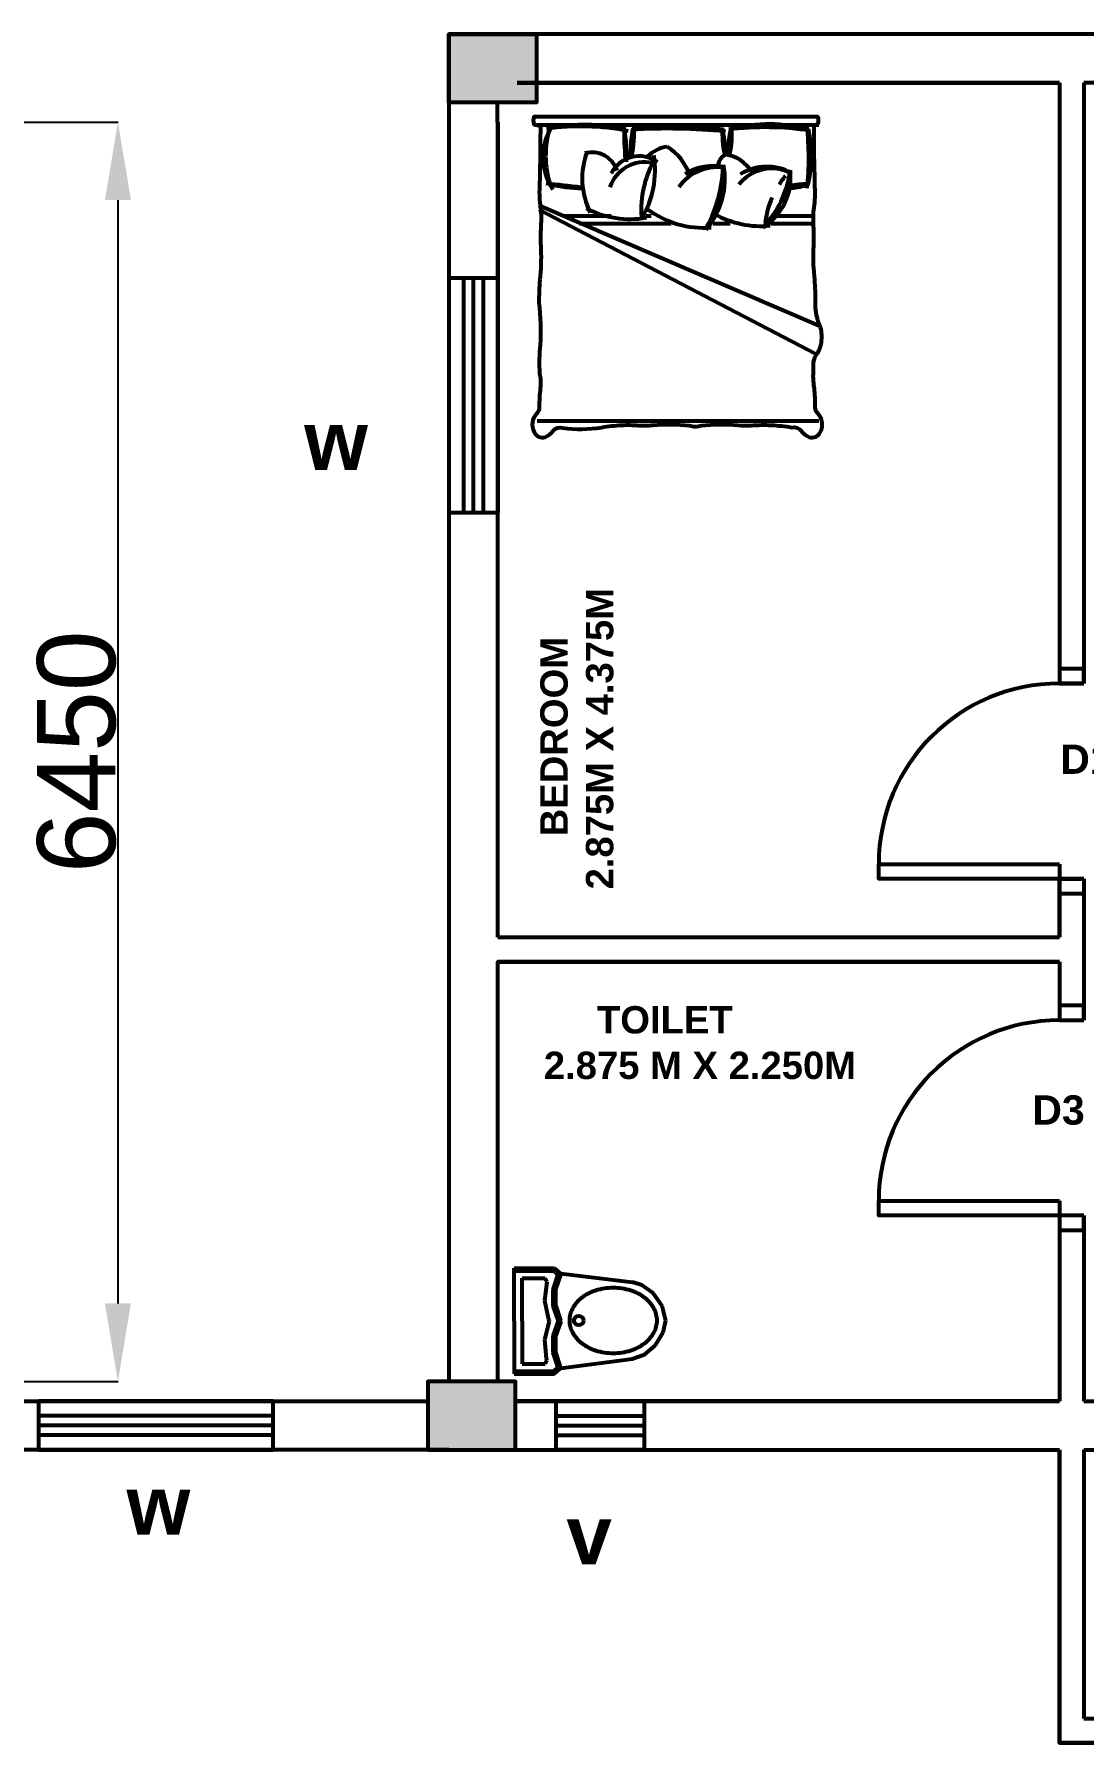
# Model space of a CAD drawing. Header units: millimetres. Extents: x -17601 to 15047, y -2241 to 31268.
# Drawn here: x -692 to 4680, y -951 to 7799 of the extents above; entities that cross this region are included whole.
import ezdxf

# ---------------------------------------------------------------- set-up
doc = ezdxf.new("R2010")
doc.units = ezdxf.units.MM
doc.layers.get('0').update_dxf_attribs({"lineweight": 53})
doc.styles.add('Annotative', font='Arial.ttf')
doc.styles.get("Standard").update_dxf_attribs({"font": 'Arial.ttf', "height": 1})
doc.dimstyles.new('ISO-25', dxfattribs={"dimtxt": 400, "dimasz": 400, "dimexe": 1.25, "dimexo": 0.625, "dimgap": 6.25, "dimtad": 1, "dimtxsty": 'Annotative', "dimcen": 2.5, "dimadec": 0, "dimazin": 0, "dimtfac": 1, "dimtmove": 0, "dimatfit": 3, "dimfxl": 1, "dimarcsym": 0})

# ---------------------------------------------------------------- blocks, each defined once
blk = doc.blocks.new('bed 1- king size')
at = {"color": 0, "linetype": 'Continuous'}
for p, q in [((-0.949, -0.078), (0.932, -0.078)), ((-0.939, -0.615), (0.932, -1.418)), ((-0.939, -0.645), (0.907, -1.606)), ((-0.768, -0.687), (-0.455, -0.687)), ((-0.666, -0.738), (-0.056, -0.738)), ((-0.225, -0.687), (-0.188, -0.687)), ((0.225, -0.738), (0.338, -0.738)), ((0.61, -0.738), (0.895, -0.738)), ((0.649, -0.687), (0.895, -0.687)), ((-0.949, -2.055), (0.932, -2.055))]:
    blk.add_line(p, q, dxfattribs=at)
blk.add_lwpolyline([(0.898, -0.083, 0.098699), (0.924, -0.072, 0.222522), (0.924, -0.024), (-0.971, -0.024, 0.171621), (-0.972, -0.074, 0.102495), (-0.927, -0.083, 0.015571), (-0.929, -0.266, 0.00267), (-0.934, -0.494, 0.058958), (-0.927, -0.631, -0.038458), (-0.925, -0.755, 0.025508), (-0.925, -0.909, -0.039412), (-0.933, -1.115, 0.016498), (-0.938, -1.265, -0.035771), (-0.929, -1.55, 0.045388), (-0.934, -1.739, -0.080578), (-0.929, -1.837, 0.026504), (-0.936, -1.966, -0.211134), (-0.953, -2.007, 0.329446), (-0.97, -2.131, 0.37589), (-0.896, -2.165, 0.123892), (-0.842, -2.123, -0.342539), (-0.78, -2.103, 0.07104), (-0.52, -2.1, -0.036442), (-0.385, -2.085, -0.046791), (-0.276, -2.087, 0.023628), (-0.176, -2.085, -0.055897), (0.066, -2.088, 0.053528), (0.107, -2.094, 0.053528), (0.147, -2.088, -0.055897), (0.389, -2.085, 0.026973), (0.477, -2.087, -0.036947), (0.615, -2.085, -0.036442), (0.75, -2.1, -0.281256), (0.814, -2.123, -0.521995), (0.814, -2.123, 0.123892), (0.867, -2.165, 0.37589), (0.941, -2.131, 0.329446), (0.924, -2.007, -0.211134), (0.907, -1.966, 0.026504), (0.901, -1.837, -0.06219), (0.896, -1.71, -0.218233), (0.929, -1.594, 0.123513), (0.95, -1.494, 0.129887), (0.929, -1.398, -0.095063), (0.909, -1.265, 0.016498), (0.904, -1.115, -0.039412), (0.896, -0.909, 0.025508), (0.896, -0.755, -0.038458), (0.899, -0.631, 0.058958), (0.905, -0.494, 0.00267), (0.9, -0.266, 0.015571)], format="xyb", close=True, dxfattribs=at)
for centre, radius, start, end in [((-0.522, -0.294), 0.389, 147.51, 213.8336), ((-0.231, -0.283), 0.662, 163.9263, 197.1409), ((-0.657, -1.677), 1.588, 78.5485, 98.3029), ((-0.632, -1.365), 1.287, 78.0142, 100.5125), ((2.543, -0.087), 2.913, 180.1063, 184.3312), ((-1.857, -0.304), 1.505, 359.1536, 7.5533), ((0.707, -0.29), 1.035, 169.5301, 179.934), ((-1.248, -0.116), 0.946, 349.589, 2.0447), ((-0.082, -4.069), 3.965, 84.3658, 93.3969), ((-0.04, -2.182), 2.098, 80.934, 97.4266), ((1.024, -0.126), 0.738, 177.8261, 191.4767), ((-0.69, -0.295), 0.997, 1.8337, 10.6945), ((1.057, -0.289), 0.736, 165.3434, 178.3876), ((0.572, -2.107), 2.012, 81.3714, 96.917), ((-0.395, -0.133), 0.746, 349.1667, 3.123), ((0.593, -1.117), 1.043, 75.0181, 103.7392), ((-1.049, -0.304), 1.913, 354.0935, 6.4707), ((0.009, -0.286), 0.872, 347.3175, 11.7435), ((-0.055, -0.443), 0.219, 96.8992, 136.0421), ((-0.244, -0.505), 0.323, 15.4018, 59.7122), ((-0.136, -0.437), 0.513, 159.3026, 206.5026), ((-0.585, -0.442), 0.18, 18.9387, 104.6725), ((-0.23, -0.576), 0.248, 78.0413, 160.8342), ((-0.269, -0.496), 0.208, 54.1671, 153.8421), ((0.404, -0.643), 0.659, 151.0456, 184.1497), ((-0.787, -0.382), 0.625, 328.6542, 9.1977), ((0.347, -0.36), 0.0899, 120.1134, 175.8974), ((0.279, -0.514), 0.237, 28.1996, 86.5061), ((0.254, -0.68), 0.318, 83.5607, 144.2853), ((0.229, -0.714), 0.361, 78.4081, 122.0077), ((-0.212, -0.44), 0.516, 319.1339, 10.5299), ((-0.598, -0.336), 0.889, 331.605, 358.1749), ((0.615, -0.649), 0.278, 61.8876, 141.8707), ((0.586, -0.703), 0.345, 61.6404, 121.3345), ((0.346, -0.429), 0.397, 302.3262, 7), ((0.079, -0.303), 0.665, 317.3201, 351.4624), ((1.163, -0.802), 0.594, 139.9508, 146.951), ((-1.844, -10.472), 10.046, 83.2132, 84.5476), ((-0.606, 0.747), 1.251, 258.1169, 267.8849), ((1.163, -0.802), 0.594, 156.2982, 173.8539), ((0.694, 0.049), 0.552, 275.447, 287.4199), ((0.88, -1.194), 0.721, 90.6432, 100.2707), ((-0.329, -0.078), 0.63, 242.3859, 279.8951), ((0.163, -0.137), 0.629, 233.2201, 274.4972), ((0.546, -0.118), 0.637, 240.9467, 275.467)]:
    blk.add_arc(centre, radius, start, end, dxfattribs=at)
blk = doc.blocks.new('A$C09D638C3')
for p, q in [((0, 0.7166), (0.0008, 0.5263)), ((0.2504, 0.7166), (0, 0.7166)), ((0.0137, 0.7166), (0.0137, 0.5365)), ((0.048, 0.6794), (0.048, 0.5712)), ((0.2504, 0.6794), (0.048, 0.6794)), ((0.2504, 0.7166), (0.5, 0.7166)), ((0.2504, 0.6794), (0.4528, 0.6794)), ((0.4528, 0.6794), (0.4528, 0.5712)), ((0.4871, 0.7166), (0.4871, 0.5365)), ((0.5, 0.7166), (0.5, 0.5263)), ((0.048, 0.5712), (0.0652, 0.5632)), ((0.0733, 0.5655), (0.0652, 0.5632)), ((0.1631, 0.5735), (0.0733, 0.5655)), ((0.2504, 0.5527), (0.1631, 0.5735)), ((0.3462, 0.574), (0.2582, 0.5558)), ((0.4356, 0.5632), (0.3462, 0.574)), ((0.4528, 0.5712), (0.4356, 0.5632)), ((0.0008, 0.5263), (0.0274, 0.4973)), ((0.0137, 0.5365), (0.015, 0.5295)), ((0.015, 0.5295), (0.0189, 0.5233)), ((0.0189, 0.5233), (0.019, 0.5232)), ((0.019, 0.5232), (0.0309, 0.5105)), ((0.0271, 0.4967), (0.072, 0.1582)), ((0.0297, 0.4985), (0.0274, 0.4973)), ((0.102, 0.522), (0.0297, 0.4985)), ((0.1021, 0.5341), (0.0309, 0.5105)), ((0.1786, 0.5213), (0.102, 0.522)), ((0.1781, 0.5339), (0.1021, 0.5341)), ((0.2494, 0.5098), (0.1781, 0.5339)), ((0.2504, 0.4965), (0.1786, 0.5213)), ((0.2582, 0.5558), (0.2504, 0.5527)), ((0.2527, 0.4977), (0.2504, 0.4965)), ((0.3224, 0.5339), (0.2514, 0.5098)), ((0.3248, 0.5217), (0.2527, 0.4977)), ((0.3984, 0.5342), (0.3224, 0.5339)), ((0.4014, 0.5216), (0.3248, 0.5217)), ((0.47, 0.5105), (0.3984, 0.5342)), ((0.4734, 0.4973), (0.4014, 0.5216)), ((0.4758, 0.4967), (0.4334, 0.1581)), ((0.4818, 0.5232), (0.47, 0.5105)), ((0.5, 0.5263), (0.4734, 0.4973)), ((0.4818, 0.5232), (0.4857, 0.5293)), ((0.4857, 0.5293), (0.4871, 0.5363)), ((0.4871, 0.5363), (0.4871, 0.5365)), ((0.0718, 0.1596), (0.0917, 0.1021)), ((0.0917, 0.1021), (0.1359, 0.0488)), ((0.3799, 0.0583), (0.4201, 0.1144)), ((0.4201, 0.1144), (0.4334, 0.1581)), ((0.1359, 0.0488), (0.1968, 0.0131)), ((0.1968, 0.0131), (0.2526, 0)), ((0.2528, 0), (0.3218, 0.0186)), ((0.3218, 0.0186), (0.3799, 0.0583))]:
    blk.add_line(p, q)
blk.add_circle((0.2527, 0.4124), 0.0222)
for centre, radius, start, end in [((0.2776, 0.2962), 0.1668, 118.87483, 143.26614), ((0.2513, 0.3471), 0.1095, 89.14933, 119.72984), ((0.2546, 0.3471), 0.1095, 60.27016, 90.85067), ((0.2283, 0.2962), 0.1668, 36.73386, 61.12517), ((0.3937, 0.2468), 0.295, 163.3175, 179.50758), ((0.3216, 0.265), 0.2207, 143.60937, 162.44747), ((0.1843, 0.265), 0.2207, 17.55253, 36.39063), ((0.1122, 0.2468), 0.295, 0.49242, 16.6825), ((0.3937, 0.2519), 0.295, 180.49242, 196.6825), ((0.1122, 0.2519), 0.295, 343.3175, 359.50758), ((0.3216, 0.2338), 0.2207, 197.55253, 216.39063), ((0.1843, 0.2338), 0.2207, 323.60937, 342.44747), ((0.2776, 0.2026), 0.1668, 216.73386, 241.12517), ((0.2283, 0.2026), 0.1668, 298.87483, 323.26614), ((0.2513, 0.1516), 0.1095, 240.27016, 270.85067), ((0.2546, 0.1516), 0.1095, 269.14933, 299.72984)]:
    blk.add_arc(centre, radius, start, end)
blk = doc.blocks.new('sdsd')
h = blk.add_hatch(color=20)
h.dxf.hatch_style = 1
h.paths.add_polyline_path([(47068, 72094.5), (46718, 72094.5), (46718, 71644.5), (47068, 71644.5)])
blk.add_lwpolyline([(46718, 71644.5), (47068, 71644.5), (47068, 72094.5), (46718, 72094.5)], close=True)
blk = doc.blocks.new('*D17')
at = {"color": 0, "lineweight": -2, "transparency": 16777216}
for p, q in [((-1569.3, 7349), (-262.6, 7349)), ((-263.9, 6949), (-263.9, 1299)), ((-1569.3, 899), (-262.6, 899))]:
    blk.add_line(p, q, dxfattribs=at)
at = {"color": 0, "transparency": 16777216}
for points in [[(-330.5, 6949), (-197.2, 6949), (-263.9, 7349)], [(-330.5, 1299), (-197.2, 1299), (-263.9, 899)]]:
    blk.add_solid(points, dxfattribs=at)
at = {"layer": 'Defpoints', "color": 0, "transparency": 16777216}
for p in [(-1569.9, 7349), (-1569.9, 899), (-263.9, 899)]:
    blk.add_point(p, dxfattribs=at)
at = {"color": 0, "transparency": 16777216, "insert": (-474.4, 4124), "char_height": 400, "attachment_point": 5, "rotation": 90, "style": 'Annotative'}
blk.add_mtext('6450', dxfattribs=at)

msp = doc.modelspace()

# ---------------------------------------------------------------- linework, layer by layer
for p, q in [((6180.055, 7798.962), (1430.055, 7798.962)), ((1430.055, 7798.962), (1430.055, 898.962)), ((4555.055, 7548.962), (1780.055, 7548.962)), ((4555.055, 7548.962), (4555.055, 4473.962)), ((6180.055, 7548.962), (4680.055, 7548.962)), ((4680.055, 7548.962), (4680.055, 4473.962)), ((1680.055, 3173.962), (1680.055, 7348.962)), ((1680.055, 7348.962), (1680.055, 6548.962)), ((4555.055, 4473.962), (4680.055, 4473.962)), ((4680.055, 4473.962), (4680.055, 4548.962)), ((4555.055, 3173.962), (4555.055, 3473.962)), ((4555.055, 3473.962), (4555.055, 3173.962)), ((4555.055, 3473.962), (4680.055, 3473.962)), ((4680.055, 3473.962), (4680.055, 2748.962)), ((4680.055, 3473.962), (4680.055, 3398.962)), ((1680.055, 3173.962), (4555.055, 3173.962)), ((1680.055, 898.962), (1680.055, 3048.962)), ((1680.055, 3048.962), (4555.055, 3048.962)), ((4555.055, 3048.962), (4555.055, 2748.962)), ((4555.055, 3048.962), (4555.055, 2748.962)), ((4680.055, 2748.962), (4680.055, 2823.962)), ((4555.055, 2748.962), (4680.055, 2748.962)), ((4680.055, 1748.962), (4555.055, 1748.962)), ((4555.055, 1748.962), (4555.055, 798.962)), ((4680.055, 1748.962), (4680.055, 798.962)), ((4680.055, 1673.962), (4680.055, 1748.962)), ((-1469.945, 798.962), (1321.693, 798.962)), ((1771.693, 798.962), (4555.055, 798.962)), ((1771.693, 798.962), (1980.055, 798.962)), ((4680.055, 798.962), (4980.055, 798.962)), ((1430.055, 548.962), (-1569.945, 548.962)), ((1430.055, 548.962), (1680.055, 548.962)), ((1680.055, 548.962), (1680.055, 548.962)), ((1680.055, 548.962), (4555.055, 548.962)), ((4555.055, 548.962), (4555.055, -951.038)), ((4680.055, 548.962), (4680.055, -826.038)), ((4680.055, 548.962), (7030.055, 548.962)), ((4680.055, -826.038), (8430.055, -826.038)), ((4555.055, -951.038), (8555.055, -951.038))]:
    msp.add_line(p, q)
at = {"color": 7}
for p, q in [((1430.055, 7798.962), (1430.055, 7448.962)), ((1679.312, 7348.962), (1679.312, 7448.962))]:
    msp.add_line(p, q, dxfattribs=at)
at = {"color": 40}
for p, q in [((1505.055, 6548.962), (1505.055, 5348.962)), ((1555.055, 6548.962), (1555.055, 5348.962)), ((1605.055, 6548.962), (1605.055, 5348.962)), ((1680.055, 6548.962), (1680.055, 5348.962)), ((530.055, 798.962), (-669.945, 798.962)), ((1980.055, 798.962), (2430.055, 798.962)), ((1980.055, 548.962), (1980.055, 798.962)), ((2430.055, 798.962), (2430.055, 548.962)), ((530.055, 723.962), (-669.945, 723.962)), ((1980.055, 723.962), (2430.055, 723.962)), ((530.055, 673.962), (-669.945, 673.962)), ((530.055, 623.962), (-669.945, 623.962)), ((1980.055, 673.962), (2430.055, 673.962)), ((1980.055, 623.962), (2430.055, 623.962)), ((2430.055, 548.962), (1980.055, 548.962))]:
    msp.add_line(p, q, dxfattribs=at)
for points in [[(1780.055, 7548.962), (4555.055, 7548.962)], [(4680.055, 7548.962), (4680.055, 4473.962)], [(1680.055, 3173.962), (1680.055, 7348.962)], [(4680.055, 4548.962), (4555.055, 4548.962), (4555.055, 4473.962), (4680.055, 4473.962)], [(4680.055, 4473.962), (4555.055, 4473.962)], [(4555.055, 3473.962), (4680.055, 3473.962)], [(4680.055, 3473.962), (4555.055, 3473.962), (4555.055, 3398.962), (4680.055, 3398.962)], [(4680.055, 3473.962), (4680.055, 3048.962)], [(4555.055, 3048.962), (1680.055, 3048.962)], [(1680.055, 898.962), (1680.055, 3048.962), (4555.055, 3048.962)], [(4680.055, 3048.962), (4680.055, 2748.962)], [(4680.055, 2823.962), (4555.055, 2823.962), (4555.055, 2748.962), (4680.055, 2748.962)], [(4680.055, 1748.962), (4555.055, 1748.962), (4555.055, 1673.962), (4680.055, 1673.962)], [(4680.055, 1748.962), (4680.055, 798.962)], [(4555.055, 798.962), (1771.693, 798.962)], [(8555.055, 548.962), (8555.055, -951.038), (4555.055, -951.038), (4555.055, 548.962)]]:
    msp.add_lwpolyline(points)
for points in [[(1680.055, 6548.962), (1430.055, 6548.962), (1430.055, 5348.962), (1680.055, 5348.962)], [(530.055, 798.962), (-669.945, 798.962), (-669.945, 548.962), (530.055, 548.962)]]:
    msp.add_lwpolyline(points, close=True, dxfattribs=at)
for points in [[(4555.055, 3548.962), (4555.055, 3473.962), (3630.055, 3473.962), (3630.055, 3548.962)], [(4555.055, 1823.962), (4555.055, 1748.962), (3630.055, 1748.962), (3630.055, 1823.962)], [(3580.055, 548.962), (3580.055, 548.962)]]:
    msp.add_lwpolyline(points, close=True)
for centre in [(4555.055, 3548.962), (4555.055, 1823.962)]:
    msp.add_arc(centre, 925, 90, 180)

# ---------------------------------------------------------------- block references
at = {"xscale": -1, "rotation": 270}
msp.add_blockref('sdsd', (-70215.143, -39268.99), dxfattribs=at)
at = {"xscale": 766.5763815137778, "yscale": 766.5763815137778, "zscale": 766.5763815137778}
msp.add_blockref('bed 1- king size', (2610.078, 7394.879), dxfattribs=at)
at = {"xscale": 1083.241614219703, "yscale": 1083.241614219703, "zscale": 1083.241614219703, "rotation": 90.00000000000011}
msp.add_blockref('A$C09D638C3', (2541.336, 937.826), dxfattribs=at)
at = {"rotation": 90}
msp.add_blockref('sdsd', (73416.148, -46168.99), dxfattribs=at)

# ---------------------------------------------------------------- texts
at = {"color": 2, "char_height": 300}
for s, width, insert, attachment_point in [('{\\fArial|b1|i0|c0|p34;w}', 462.25491, (689.714, 5867.849), 1), ('{\\fArial|b1|i0|c0|p34;w}', 462.25491, (106.334, 415.031), 3), ('{\\fArial|b1|i0|c0|p34;v}', 404.05217, (2031.422, 263.219), 1)]:
    msp.add_mtext_dynamic_manual_height_columns(s, width=width, gutter_width=12.5, heights=[0], dxfattribs=dict(at, insert=insert, attachment_point=attachment_point))
at = {"color": 6, "insert": (1898.226, 3419.29), "char_height": 140, "attachment_point": 1, "rotation": 90}
msp.add_mtext_dynamic_manual_height_columns('\\pxt2;{\\fArial|b1|i0|c0|p34;     BEDROOM\\P2.875M X 4.375M}', width=1804.53455, gutter_width=12.5, heights=[378.777], dxfattribs=at)
at = {"color": 161, "char_height": 150, "attachment_point": 1}
for s, insert in [('{\\fArial|b1|i0|c0|p34;D1}', (4559.629, 4161.057)), ('{\\fArial|b1|i0|c0|p34;D3}', (4416.856, 2364.821))]:
    msp.add_mtext_dynamic_manual_height_columns(s, width=340.88382, gutter_width=12.5, heights=[0], dxfattribs=dict(at, insert=insert))
at = {"color": 6, "insert": (1916.185, 2821.703), "char_height": 140, "attachment_point": 1}
msp.add_mtext_dynamic_manual_height_columns('\\pxt2;{\\fArial|b1|i0|c0|p34;     TOILET\\P2.875 M X 2.250M}', width=1680.69264, gutter_width=12.5, heights=[0], dxfattribs=at)

# ---------------------------------------------------------------- dimensions: what is measured, and where the dimension line sits
at = {"color": 7}
dim = msp.add_linear_dim(base=(-263.871, 898.962), p1=(-1569.945, 7348.962), p2=(-1569.945, 898.962), angle=90, dimstyle='ISO-25', dxfattribs=at)
dim.commit()
dim.dimension.update_dxf_attribs({"geometry": '*D17', "text_midpoint": (-474.35, 4123.962)})

doc.saveas('drawing.dxf')
